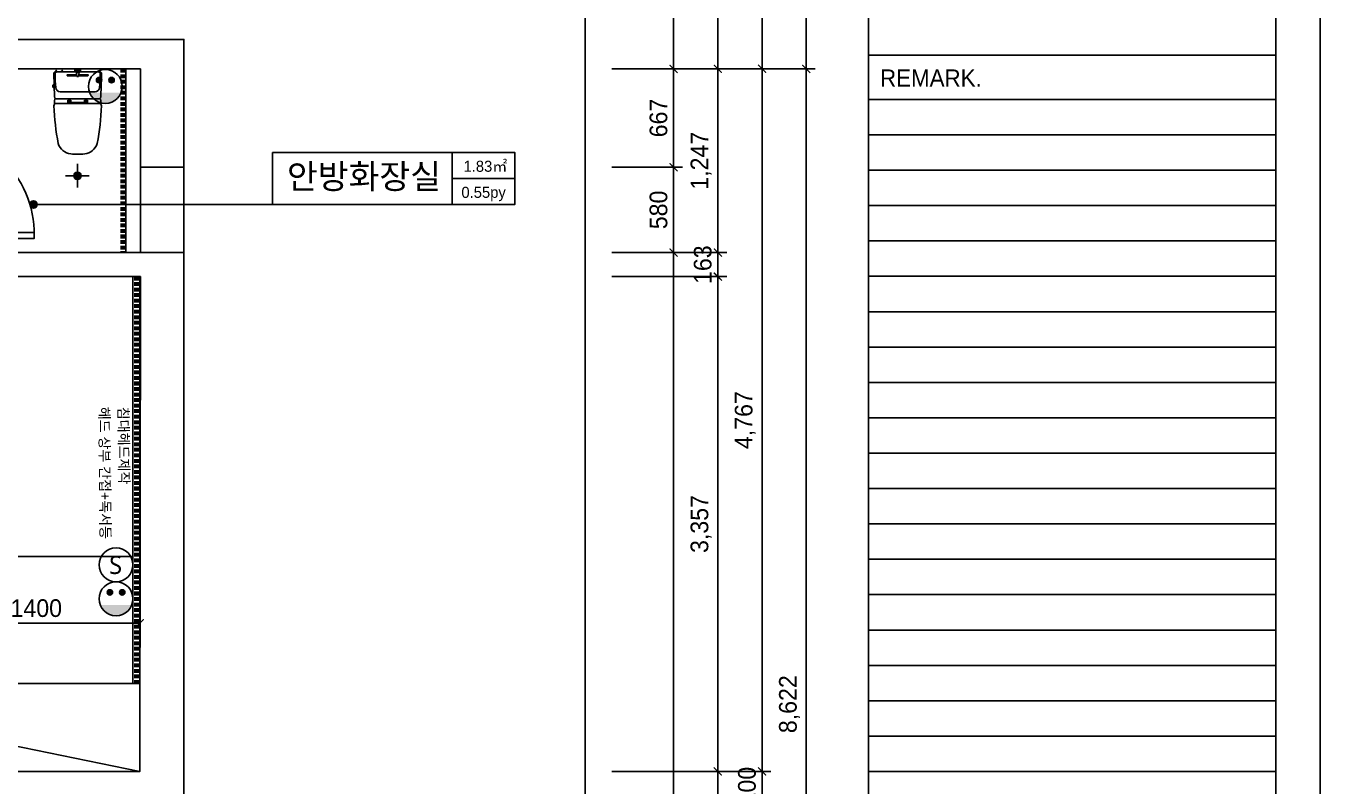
# Model space of a CAD drawing. Header units: millimetres. Extents: x 744 to 27144, y 914 to 19934.
# Drawn here: x 17764 to 26544, y 9868 to 15027 of the extents above; entities that cross this region are included whole.
import ezdxf
from ezdxf.enums import TextEntityAlignment as Align

# ---------------------------------------------------------------- set-up
doc = ezdxf.new("R2010")
doc.units = ezdxf.units.MM
doc.header["$LTSCALE"] = 10
doc.linetypes.add('HIDDEN', pattern=[0.375, 0.25, -0.125])
for name, color, linetype in [('0-ELC TEXT', 7, 'Continuous'), ('03-TEXT', 3, 'Continuous'), ('CO-DOOR', 8, 'Continuous'), ('fin', 5, 'Continuous'), ('FORM(YOURNAME)-1', 1, 'Continuous'), ('FORM(YOURNAME)-11', 1, 'Continuous'), ('HL', 6, 'HIDDEN'), ('RC-LIGHT', 7, 'Continuous'), ('TOILET-1', 6, 'Continuous'), ('가구', 6, 'Continuous'), ('설비', 140, 'Continuous'), ('외부벽체선', 2, 'Continuous'), ('창호', 4, 'Continuous'), ('치수선', 5, 'Continuous')]:
    doc.layers.add(name, color=color, linetype=linetype)
doc.styles.add('YOURNAME', font='Dotum.ttf')
doc.styles.add('차영규', font='조선일보명조.ttf')
doc.styles.add('코레일둥고', font='조선일보명조.ttf')
doc.dimstyles.new('YOURNAME-60', dxfattribs={"dimscale": 60, "dimtxt": 2, "dimasz": 0.9, "dimexe": 1, "dimexo": 3, "dimgap": 0.7, "dimtad": 1, "dimdec": 0, "dimzin": 0, "dimdsep": 46, "dimlunit": 6, "dimtxsty": 'YOURNAME', "dimblk": 'ARCHTICK', "dimcen": 0, "dimclrd": 1, "dimclre": 1, "dimclrt": 7, "dimadec": 0, "dimazin": 0, "dimtfac": 1, "dimtdec": 0, "dimtix": 1, "dimtmove": 2, "dimatfit": 3, "dimldrblk": 'ARCHTICK', "dimfxl": 1, "dimtolj": 1, "dimtzin": 0, "dimarcsym": 0})

# ---------------------------------------------------------------- blocks, each defined once
blk = doc.blocks.new('FORM-ELEVATION')
at = {"layer": 'Defpoints', "color": 158}
for p, q in [((62481, 35508), (62481, -21492)), ((62481, 20686), (71691, 20686)), ((62481, 19886), (71691, 19886)), ((62481, 19086), (71691, 19086)), ((62481, 18286), (71691, 18286)), ((62481, 17486), (71691, 17486)), ((62481, 16686), (71691, 16686)), ((62481, 15886), (71691, 15886)), ((62481, 15086), (71691, 15086)), ((62481, 14286), (71691, 14286)), ((62481, 13486), (71691, 13486)), ((62481, 12686), (71691, 12686)), ((62481, 11886), (71691, 11886)), ((62481, 11086), (71691, 11086)), ((62481, 10286), (71691, 10286)), ((62481, 9486), (71691, 9486)), ((62481, 8686), (71691, 8686)), ((62481, 7886), (71691, 7886)), ((62481, 7086), (71691, 7086)), ((62481, 6286), (71691, 6286)), ((62481, 5486), (71691, 5486))]:
    blk.add_line(p, q, dxfattribs=at)
for points in [[(-10309, -21692), (71691, -21692), (71691, 35708), (-10309, 35708)], [(-8309, 33708), (61071, 33708), (61071, -19692), (-8309, -19692)]]:
    blk.add_lwpolyline(points, close=True, dxfattribs=at)
at = {"layer": 'FORM(YOURNAME)-11', "color": 14}
blk.add_line((62481, 21686), (71691, 21686), dxfattribs=at)
at = {"layer": 'FORM(YOURNAME)-11', "color": 250}
blk.add_lwpolyline([(-11309, -22692), (72691, -22692), (72691, 36708), (-11309, 36708)], close=True, dxfattribs=at)
at = {"layer": 'FORM(YOURNAME)-11', "color": 14, "style": 'YOURNAME'}
blk.add_text('REMARK.', height=386.1, dxfattribs=at).set_placement((62739, 21172), align=Align.MIDDLE_LEFT)
at = {"layer": 'FORM(YOURNAME)-11', "color": 3, "style": 'YOURNAME'}
for tag, height, p in [('1', 451, (71041, -1219)), ('2', 451, (71041, -1863)), ('3', 451, (71041, -3150)), ('4', 451, (71041, -5081)), ('5', 515, (71041, -7398)), ('6', 515, (71041, -9650)), ('7', 515, (71041, -11903)), ('8', 515, (71041, -14155)), ('9', 515, (71041, -16408)), ('10', 515, (66791, -18596)), ('11', 515, (71041, -18660)), ('12', 515, (66791, -20848)), ('13', 515, (71041, -20848))]:
    blk.add_attdef(tag, text='', height=height, dxfattribs=at).set_placement(p, align=Align.MIDDLE_RIGHT)
blk = doc.blocks.new('BUDDDD')
at = {"layer": 'CO-DOOR'}
blk.add_lwpolyline([(17820.4, 13625.1), (17090.4, 13625.1), (17090.4, 13585.1), (17820.4, 13585.1)], close=True, dxfattribs=at)
blk.add_arc((17121.8, 13615.1), 698.7, 359.17989, 95.86664, dxfattribs=at)
at = {"layer": '외부벽체선'}
for points in [[(16570.4, 14345.1), (16570.4, 14935.1), (18835.8, 14935.1), (18835.8, 14068.1), (18541, 14068.1), (18541, 14735.1), (17066, 14735.1), (17066, 14345.1), (16570.4, 14345.1)], [(16890.4, 13555.1), (16890.4, 13325.1), (18540.4, 13325.1), (18536.4, 9968.1), (15521.4, 9968.1), (15521.4, 9768.1), (18640.4, 9768.1), (18635.8, 9389.6), (18835.8, 9389.6), (18835.8, 13488.1)], [(18835.8, 13488.1), (17066, 13488.1)]]:
    blk.add_lwpolyline(points, dxfattribs=at)
at = {"layer": '창호'}
blk.add_lwpolyline([(18541, 14068.1), (18835.8, 14068.1), (18835.8, 13488.1), (18541, 13488.1)], close=True, dxfattribs=at)
blk = doc.blocks.new('_ArchTick')
at = {"color": 0, "linetype": 'ByBlock', "const_width": 0.15}
blk.add_lwpolyline([(-0.5, -0.5), (0.5, 0.5)], dxfattribs=at)
blk = doc.blocks.new('*D15')
at = {"layer": 'Defpoints', "color": 0, "transparency": 16777216}
for p in [(21558.1, 14735.1), (21558.1, 9968.1), (22758.1, 9968.1)]:
    blk.add_point(p, dxfattribs=at)
at = {"layer": '치수선', "color": 1, "lineweight": -2, "transparency": 16777216}
for p, q in [((21738.1, 14735.1), (22818.1, 14735.1)), ((22758.1, 14735.1), (22758.1, 9968.1)), ((21738.1, 9968.1), (22818.1, 9968.1))]:
    blk.add_line(p, q, dxfattribs=at)
at = {"layer": '치수선', "color": 1, "lineweight": -2, "transparency": 16777216, "xscale": 54, "yscale": 54, "zscale": 54}
for p, rotation in [((22758.1, 14735.1), 90), ((22758.1, 9968.1), 270)]:
    blk.add_blockref('_ArchTick', p, dxfattribs=dict(at, rotation=rotation))
at = {"layer": '치수선', "color": 7, "transparency": 16777216, "insert": (22644.4, 12351.6), "char_height": 120, "attachment_point": 5, "rotation": 90, "style": 'YOURNAME'}
blk.add_mtext('\\A1;4,767', dxfattribs=at)
blk = doc.blocks.new('*D16')
at = {"layer": 'Defpoints', "color": 0, "transparency": 16777216}
for p in [(21558.1, 14735.1), (21558.1, 13488.1), (22458.1, 13488.1)]:
    blk.add_point(p, dxfattribs=at)
at = {"layer": '치수선', "color": 1, "lineweight": -2, "transparency": 16777216}
for p, q in [((21738.1, 14735.1), (22518.1, 14735.1)), ((22458.1, 14735.1), (22458.1, 13488.1)), ((21738.1, 13488.1), (22518.1, 13488.1))]:
    blk.add_line(p, q, dxfattribs=at)
at = {"layer": '치수선', "color": 1, "lineweight": -2, "transparency": 16777216, "xscale": 54, "yscale": 54, "zscale": 54}
for p, rotation in [((22458.1, 14735.1), 90), ((22458.1, 13488.1), 270)]:
    blk.add_blockref('_ArchTick', p, dxfattribs=dict(at, rotation=rotation))
at = {"layer": '치수선', "color": 7, "transparency": 16777216, "insert": (22344.4, 14111.6), "char_height": 120, "attachment_point": 5, "rotation": 90, "style": 'YOURNAME'}
blk.add_mtext('\\A1;1,247', dxfattribs=at)
blk = doc.blocks.new('*D17')
at = {"layer": 'Defpoints', "color": 0, "transparency": 16777216}
for p in [(21558.1, 13325.1), (21558.1, 9968.1), (22458.1, 9968.1)]:
    blk.add_point(p, dxfattribs=at)
at = {"layer": '치수선', "color": 1, "lineweight": -2, "transparency": 16777216}
for p, q in [((21738.1, 13325.1), (22518.1, 13325.1)), ((22458.1, 13325.1), (22458.1, 9968.1)), ((21738.1, 9968.1), (22518.1, 9968.1))]:
    blk.add_line(p, q, dxfattribs=at)
at = {"layer": '치수선', "color": 1, "lineweight": -2, "transparency": 16777216, "xscale": 54, "yscale": 54, "zscale": 54}
for p, rotation in [((22458.1, 13325.1), 90), ((22458.1, 9968.1), 270)]:
    blk.add_blockref('_ArchTick', p, dxfattribs=dict(at, rotation=rotation))
at = {"layer": '치수선', "color": 7, "transparency": 16777216, "insert": (22344.4, 11646.6), "char_height": 120, "attachment_point": 5, "rotation": 90, "style": 'YOURNAME'}
blk.add_mtext('\\A1;3,357', dxfattribs=at)
blk = doc.blocks.new('*D21')
at = {"layer": 'Defpoints', "color": 0, "transparency": 16777216}
for p in [(21558.1, 14735.1), (23058.1, 14735.1), (21558.1, 6113.1)]:
    blk.add_point(p, dxfattribs=at)
at = {"layer": '치수선', "color": 1, "lineweight": -2, "transparency": 16777216}
for p, q in [((21738.1, 14735.1), (23118.1, 14735.1)), ((23058.1, 6113.1), (23058.1, 14735.1)), ((21738.1, 6113.1), (23118.1, 6113.1))]:
    blk.add_line(p, q, dxfattribs=at)
at = {"layer": '치수선', "color": 1, "lineweight": -2, "transparency": 16777216, "xscale": 54, "yscale": 54, "zscale": 54}
for p, rotation in [((23058.1, 14735.1), 90), ((23058.1, 6113.1), 270)]:
    blk.add_blockref('_ArchTick', p, dxfattribs=dict(at, rotation=rotation))
at = {"layer": '치수선', "color": 7, "transparency": 16777216, "insert": (22944.4, 10424.1), "char_height": 120, "attachment_point": 5, "rotation": 90, "style": 'YOURNAME'}
blk.add_mtext('\\A1;8,622', dxfattribs=at)
blk = doc.blocks.new('*D22')
at = {"layer": 'Defpoints', "color": 0, "transparency": 16777216}
for p in [(21558.1, 13488.1), (22458.1, 13488.1), (21558.1, 13325.1)]:
    blk.add_point(p, dxfattribs=at)
at = {"layer": '치수선', "color": 1, "lineweight": -2, "transparency": 16777216}
for p, q in [((22458.1, 13488.1), (22458.1, 13542.1)), ((21738.1, 13488.1), (22518.1, 13488.1)), ((22458.1, 13325.1), (22458.1, 13488.1)), ((21738.1, 13325.1), (22518.1, 13325.1)), ((22458.1, 13325.1), (22458.1, 13271.1))]:
    blk.add_line(p, q, dxfattribs=at)
at = {"layer": '치수선', "color": 1, "lineweight": -2, "transparency": 16777216, "xscale": 54, "yscale": 54, "zscale": 54}
for p, rotation in [((22458.1, 13488.1), 270), ((22458.1, 13325.1), 90)]:
    blk.add_blockref('_ArchTick', p, dxfattribs=dict(at, rotation=rotation))
at = {"layer": '치수선', "color": 7, "transparency": 16777216, "insert": (22356, 13406.6), "char_height": 120, "attachment_point": 5, "rotation": 90, "style": 'YOURNAME'}
blk.add_mtext('\\A1;163', dxfattribs=at)
blk = doc.blocks.new('*D23')
at = {"layer": 'Defpoints', "color": 0, "transparency": 16777216}
for p in [(21558.1, 9968.1), (21558.1, 9768.1), (22758.1, 9768.1)]:
    blk.add_point(p, dxfattribs=at)
at = {"layer": '치수선', "color": 1, "lineweight": -2, "transparency": 16777216}
for p, q in [((22758.1, 9968.1), (22758.1, 10022.1)), ((21738.1, 9968.1), (22818.1, 9968.1)), ((22758.1, 9968.1), (22758.1, 9768.1)), ((21738.1, 9768.1), (22818.1, 9768.1)), ((22758.1, 9768.1), (22758.1, 9714.1))]:
    blk.add_line(p, q, dxfattribs=at)
at = {"layer": '치수선', "color": 1, "lineweight": -2, "transparency": 16777216, "xscale": 54, "yscale": 54, "zscale": 54}
for p, rotation in [((22758.1, 9968.1), 270), ((22758.1, 9768.1), 90)]:
    blk.add_blockref('_ArchTick', p, dxfattribs=dict(at, rotation=rotation))
at = {"layer": '치수선', "color": 7, "transparency": 16777216, "insert": (22656, 9868.1), "char_height": 120, "attachment_point": 5, "rotation": 90, "style": 'YOURNAME'}
blk.add_mtext('\\A1;200', dxfattribs=at)
blk = doc.blocks.new('*D64')
at = {"layer": 'Defpoints', "color": 0, "transparency": 16777216}
for p in [(21558.1, 14068.1), (21558.1, 13488.1), (22158.1, 13488.1)]:
    blk.add_point(p, dxfattribs=at)
at = {"layer": '치수선', "color": 1, "lineweight": -2, "transparency": 16777216}
for p, q in [((21738.1, 14068.1), (22218.1, 14068.1)), ((22158.1, 14068.1), (22158.1, 13488.1)), ((21738.1, 13488.1), (22218.1, 13488.1))]:
    blk.add_line(p, q, dxfattribs=at)
at = {"layer": '치수선', "color": 1, "lineweight": -2, "transparency": 16777216, "xscale": 54, "yscale": 54, "zscale": 54}
for p, rotation in [((22158.1, 14068.1), 90), ((22158.1, 13488.1), 270)]:
    blk.add_blockref('_ArchTick', p, dxfattribs=dict(at, rotation=rotation))
at = {"layer": '치수선', "color": 7, "transparency": 16777216, "insert": (22056, 13778.1), "char_height": 120, "attachment_point": 5, "rotation": 90, "style": 'YOURNAME'}
blk.add_mtext('\\A1;580', dxfattribs=at)
blk = doc.blocks.new('*D65')
at = {"layer": 'Defpoints', "color": 0, "transparency": 16777216}
for p in [(21558.1, 14735.1), (22158.1, 14735.1), (21558.1, 14068.1)]:
    blk.add_point(p, dxfattribs=at)
at = {"layer": '치수선', "color": 1, "lineweight": -2, "transparency": 16777216}
for p, q in [((21738.1, 14735.1), (22218.1, 14735.1)), ((22158.1, 14068.1), (22158.1, 14735.1)), ((21738.1, 14068.1), (22218.1, 14068.1))]:
    blk.add_line(p, q, dxfattribs=at)
at = {"layer": '치수선', "color": 1, "lineweight": -2, "transparency": 16777216, "xscale": 54, "yscale": 54, "zscale": 54}
for p, rotation in [((22158.1, 14735.1), 90), ((22158.1, 14068.1), 270)]:
    blk.add_blockref('_ArchTick', p, dxfattribs=dict(at, rotation=rotation))
at = {"layer": '치수선', "color": 7, "transparency": 16777216, "insert": (22056, 14401.6), "char_height": 120, "attachment_point": 5, "rotation": 90, "style": 'YOURNAME'}
blk.add_mtext('\\A1;667', dxfattribs=at)
blk = doc.blocks.new('A$C4B2D31F0')
for p, q in [((169, 707), (217, 707)), ((193, 707), (193, 716))]:
    blk.add_line(p, q)
at = {"layer": 'fin', "color": 4}
for p, q in [((185, 691), (20, 691)), ((37, 692), (25, 692)), ((37, 692), (50, 692)), ((201, 691), (366, 691)), ((13, 466), (193, 466)), ((48, 524), (193, 524)), ((338, 524), (193, 524)), ((373, 466), (193, 466)), ((193, 427), (14, 427)), ((193, 427), (372, 427))]:
    blk.add_line(p, q, dxfattribs=at)
for points in [[(20, 691), (8, 691, 0.421209), (-7, 676), (-2, 481, 0.001659)], [(366, 691), (378, 691, -0.421209), (393, 676), (388, 481, -0.001659)], [(13, 466, 0.371724), (-2, 451, 0.003515), (-1, 420, 0.320541)], [(373, 466, -0.371724), (388, 451, -0.003515), (387, 420, -0.320541)]]:
    blk.add_lwpolyline(points, format="xyb", dxfattribs=at)
for centre, radius, start, end in [((20, 675), 16, 90, 179.3116), ((1004, 663), 1000, 179.3116, 185.9437), ((25, 707), 15, 180, 270), ((50, 707), 15, 270, 0), ((366, 675), 16, 0.6884, 90), ((-618, 663), 1000, 354.0563, 0.6884), ((49, 564), 40, 185.9437, 267.5129), ((336, 564), 40, 272.4871, 354.0563), ((13, 481), 15, 181.3651, 270), ((373, 481), 15, 270, 358.6349), ((14, 407), 20, 90, 182.3333), ((2198, 496), 2206, 182.3333, 190.6081), ((-1812, 496), 2206, 349.3919, 357.6667), ((372, 407), 20, 357.6667, 90), ((149, 129), 126, 198.2964, 263.4241), ((193, 406), 406, 261.6993, 270), ((193, 406), 406, 270, 278.3007), ((237, 129), 126, 276.5759, 341.7036)]:
    blk.add_arc(centre, radius, start, end, dxfattribs=at)
at = {"layer": 'HL', "linetype": 'Continuous'}
for p, q in [((106, 666), (184, 666)), ((106, 659), (185, 659)), ((169, 697), (169, 707)), ((169, 697), (217, 697)), ((186, 693), (181, 697)), ((182, 686), (186, 693)), ((187, 651), (182, 686)), ((182, 686), (204, 686)), ((186, 693), (200, 693)), ((187, 651), (199, 651)), ((199, 651), (204, 686)), ((200, 693), (205, 697)), ((204, 686), (200, 693)), ((200, 659), (279, 659)), ((201, 666), (279, 666)), ((217, 697), (217, 707)), ((-16, 577), (-16, 565)), ((-12, 581), (-5, 581)), ((-12, 561), (-4, 561)), ((193, 434), (147, 434)), ((193, 434), (239, 434))]:
    blk.add_line(p, q, dxfattribs=at)
for points in [[(110, 427), (110, 451, -0.414214), (114, 455), (131, 455, -0.414214), (135, 451), (135, 435), (135, 427)], [(135, 435), (145, 435, -0.414214), (147, 433), (147, 427)], [(251, 435), (241, 435, 0.414214), (239, 433), (239, 427)], [(276, 427), (276, 451, 0.414214), (272, 455), (255, 455, 0.414214), (251, 451), (251, 435), (251, 427)]]:
    blk.add_lwpolyline(points, format="xyb", dxfattribs=at)
for centre in [(123, 441), (263, 441)]:
    blk.add_circle(centre, 8, dxfattribs=at)
for centre, radius, start, end in [((106, 663), 3.5, 90, 270), ((279, 663), 3.5, 270, 90), ((-12, 577), 4, 90, 180), ((-12, 565), 4, 180, 270)]:
    blk.add_arc(centre, radius, start, end, dxfattribs=at)
blk = doc.blocks.new('ㅁㄴㅇㄹㅇㄴㄹ')
at = {"layer": '설비'}
h = blk.add_hatch(color=10, dxfattribs=at)
edge = h.paths.add_edge_path()
edge.add_line((22409.7, 5625.9), (22196.4, 5625.9))
edge.add_ellipse((22303, 5582.9), major_axis=(81.3, -81.3), ratio=1, start_angle=66.95778, end_angle=203.04222, ccw=False)
h = blk.add_hatch(color=10, dxfattribs=at)
edge = h.paths.add_edge_path()
edge.add_arc((22261, 5539.9), 18.3, 0, 360)
h = blk.add_hatch(color=10, dxfattribs=at)
edge = h.paths.add_edge_path()
edge.add_arc((22345, 5539.9), 18.3, 0, 360)
at = {"layer": '설비', "color": 10}
for centre, radius in [((22303, 5582.9), 115), ((22261, 5539.9), 18.3), ((22345, 5539.9), 18.3)]:
    blk.add_circle(centre, radius, dxfattribs=at)
blk = doc.blocks.new('SW')
at = {"layer": '설비', "color": 140}
blk.add_circle((11533254, -14277699), 184, dxfattribs=at)
at = {"layer": '설비', "color": 140, "insert": (11533320, -14277601), "char_height": 197.14, "width": 314.33, "attachment_point": 3, "style": '코레일둥고'}
blk.add_mtext('{\\fMalgun Gothic|b0|i0|c129|p50;S}', dxfattribs=at)
blk = doc.blocks.new('1')
at = {"linetype": 'Continuous'}
h = blk.add_hatch(color=4, dxfattribs=at)
h.dxf.hatch_style = 1
edge = h.paths.add_edge_path()
edge.add_arc((11539653, -14273504), 37.5, 0, 360)
at = {"color": 1, "linetype": 'Continuous'}
for p, q in [((11539653, -14273637), (11539653, -14273370)), ((11539520, -14273504), (11539787, -14273504))]:
    blk.add_line(p, q, dxfattribs=at)
at = {"color": 4, "linetype": 'Continuous'}
for radius in [41.5, 37.5]:
    blk.add_circle((11539653, -14273504), radius, dxfattribs=at)
blk = doc.blocks.new('*D156')
at = {"color": 1, "lineweight": -2, "transparency": 16777216}
for p, q in [((17132.2, 10973.1), (18536.4, 10973.1)), ((17132.2, 10793.1), (17132.2, 10913.1)), ((18536.4, 10793.1), (18536.4, 10913.1))]:
    blk.add_line(p, q, dxfattribs=at)
at = {"layer": 'Defpoints', "color": 0, "transparency": 16777216}
for p in [(17132.2, 10973.1), (18536.4, 10973.1), (18536.4, 10973.1)]:
    blk.add_point(p, dxfattribs=at)
at = {"color": 1, "lineweight": -2, "transparency": 16777216, "xscale": 54, "yscale": 54, "zscale": 54, "rotation": 180}
blk.add_blockref('_ArchTick', (17132.2, 10973.1), dxfattribs=at)
at = {"color": 1, "lineweight": -2, "transparency": 16777216, "xscale": 54, "yscale": 54, "zscale": 54}
blk.add_blockref('_ArchTick', (18536.4, 10973.1), dxfattribs=at)
at = {"color": 7, "transparency": 16777216, "insert": (17834.3, 11075.1), "char_height": 120, "attachment_point": 5, "style": 'YOURNAME'}
blk.add_mtext('\\A1;1400', dxfattribs=at)

msp = doc.modelspace()

# ---------------------------------------------------------------- hatches: boundary and pattern name
at = {"layer": '0-ELC TEXT'}
h = msp.add_hatch(color=256, dxfattribs=at)
h.dxf.hatch_style = 1
edge = h.paths.add_edge_path()
edge.add_arc((17815.6, 13814.7), 25, 270, 630)
h = msp.add_hatch(color=256, dxfattribs=at)
h.dxf.hatch_style = 1
edge = h.paths.add_edge_path()
edge.add_arc((17815.6, 13814.7), 25, 270, 630)

# ---------------------------------------------------------------- linework, layer by layer
for p, q in [((20655.7, 13814.7), (20655.7, 14168.4)), ((20655.7, 13991.6), (21080.4, 13991.6)), ((19435.8, 13814.7), (17815.6, 13814.7))]:
    msp.add_line(p, q, dxfattribs=at)
msp.add_lwpolyline([(19435.8, 14168.4), (21080.4, 14168.4), (21080.4, 13814.7), (19435.8, 13814.7)], close=True, dxfattribs=at)
msp.add_circle((17815.6, 13814.7), 25, dxfattribs=at)
msp.add_circle((17815.6, 13814.7), 25, dxfattribs=at)
at = {"layer": 'Defpoints'}
msp.add_line((18441, 14735.1), (18441, 13488.1), dxfattribs=at)
for points in [[(23058.1, 18434.1), (2244.1, 18434.1), (2244.1, 2414.1), (23058.1, 2414.1)], [(22758.1, 18134.1), (2544.1, 18134.1), (2544.1, 2714.1), (22758.1, 2714.1)], [(22458.1, 17834.1), (2844.1, 17834.1), (2844.1, 3014.1), (22458.1, 3014.1)], [(22158.1, 17534.1), (3144.1, 17534.1), (3144.1, 3314.1), (22158.1, 3314.1)], [(21558.1, 16934.1), (3744.1, 16934.1), (3744.1, 3914.1), (21558.1, 3914.1)]]:
    msp.add_lwpolyline(points, close=True, dxfattribs=at)
at = {"layer": '가구', "color": 1, "linetype": 'HIDDEN', "lineweight": 120, "ltscale": 10}
for p, q in [((18421, 14735.1), (18421, 13488.1)), ((18513.4, 13325.1), (18513.4, 10564.5))]:
    msp.add_line(p, q, dxfattribs=at)
at = {"layer": '가구'}
for p, q in [((18540.4, 13325.1), (18490.4, 13325.1)), ((15601.4, 10564.5), (18536.4, 9968.1)), ((18490.4, 10564.5), (18536.4, 10564.5))]:
    msp.add_line(p, q, dxfattribs=at)
for points in [[(18490.4, 11425.1), (18490.4, 13325.1), (16390.4, 13325.1), (16390.4, 11425.1)], [(18537.1, 10564.5), (15601.4, 10564.5), (15601.4, 9968.1), (18537.1, 9968.1)]]:
    msp.add_lwpolyline(points, close=True, dxfattribs=at)
msp.add_lwpolyline([(18490.4, 10564.5), (18490.4, 13325.1), (18536.4, 13325.1), (18536.4, 10564.5)], dxfattribs=at)

# ---------------------------------------------------------------- block references
at = {"xscale": -1, "rotation": 180}
for p in [(-4000.3, 20198.6), (-3927.6, 16722.4)]:
    msp.add_blockref('ㅁㄴㅇㄹㅇㄴㄹ', p, dxfattribs=at)
at = {"layer": 'FORM(YOURNAME)-1', "xscale": 0.3, "yscale": 0.3, "zscale": 0.3}
msp.add_blockref('FORM-ELEVATION', (4736.6, 8321.6), dxfattribs=at)
at = {"layer": 'RC-LIGHT', "xscale": -0.6024096385271789, "yscale": 0.6024096385271789, "zscale": 0.6024096385271789}
msp.add_blockref('1', (6969711.6, 8612506.2), dxfattribs=at)
at = {"layer": 'TOILET-1', "xscale": 0.8096548802385197, "yscale": 0.8096548802385197, "zscale": 0.8096548802385197}
msp.add_blockref('A$C4B2D31F0', (17959, 14155.3), dxfattribs=at)
at = {"layer": '설비', "color": 140, "xscale": 0.625, "yscale": 0.625, "zscale": 0.625}
msp.add_blockref('SW', (-7189908.4, 8934931.4), dxfattribs=at)
at = {"layer": '창호'}
msp.add_blockref('BUDDDD', (0, 0), dxfattribs=at)

# ---------------------------------------------------------------- texts
at = {"layer": '0-ELC TEXT', "style": '차영규'}
for s, p in [('헤드 상부 간접+독서등', (18260.6, 12442)), ('침대헤드제작', (18390.6, 12442))]:
    msp.add_text(s, height=70, rotation=270.55665, dxfattribs=at).set_placement(p)
at = {"layer": '03-TEXT', "style": '차영규'}
for s, height, p in [('안방화장실', 166.67, (20057.6, 13922.1)), ('1.83㎡', 75, (20881.4, 14036.6)), ('0.55py', 75, (20869, 13859.8))]:
    msp.add_text(s, height=height, dxfattribs=at).set_placement(p, align=Align.CENTER)

# ---------------------------------------------------------------- dimensions: what is measured, and where the dimension line sits
dim = msp.add_linear_dim(base=(18536.4, 10973.1), p1=(17132.2, 10973.1), p2=(18536.4, 10973.1), text='1400', dimstyle='YOURNAME-60')
dim.commit()
dim.dimension.update_dxf_attribs({"geometry": '*D156', "text_midpoint": (17834.3, 11075.1)})
at = {"layer": '치수선'}
for base, p1, p2, picture, middle in [((22758.1, 9968.1), (21558.1, 14735.1), (21558.1, 9968.1), '*D15', (22644.4, 12351.6)), ((22458.1, 13488.1), (21558.1, 14735.1), (21558.1, 13488.1), '*D16', (22344.4, 14111.6)), ((23058.1, 14735.1), (21558.1, 6113.1), (21558.1, 14735.1), '*D21', (22944.4, 10424.1)), ((22158.1, 14735.1), (21558.1, 14068.1), (21558.1, 14735.1), '*D65', (22056, 14401.6)), ((22158.1, 13488.1), (21558.1, 14068.1), (21558.1, 13488.1), '*D64', (22056, 13778.1)), ((22458.1, 13488.1), (21558.1, 13325.1), (21558.1, 13488.1), '*D22', (22356, 13406.6)), ((22458.1, 9968.1), (21558.1, 13325.1), (21558.1, 9968.1), '*D17', (22344.4, 11646.6)), ((22758.1, 9768.1), (21558.1, 9968.1), (21558.1, 9768.1), '*D23', (22656, 9868.1))]:
    dim = msp.add_linear_dim(base=base, p1=p1, p2=p2, angle=90, dimstyle='YOURNAME-60', dxfattribs=at)
    dim.commit()
    dim.dimension.update_dxf_attribs({"geometry": picture, "text_midpoint": middle})

doc.saveas('drawing.dxf')
